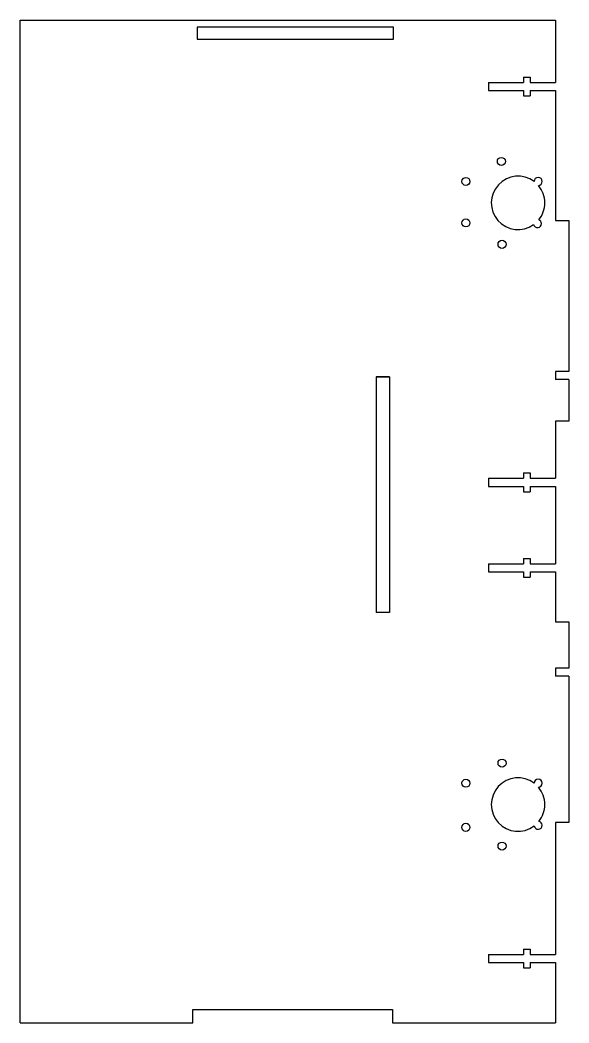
# Model space of a CAD drawing. Extents: x -205 to 0, y -179 to 196.
import ezdxf

# ---------------------------------------------------------------- set-up
doc = ezdxf.new("R2010")
doc.units = 0
doc.layers.get('0').update_dxf_attribs({"linetype": 'continuous'})

# ---------------------------------------------------------------- blocks, each defined once
blk = doc.blocks.new('SHAPE2DVIEW002')
at = {"color": 0}
for p, q in [((-205.01, -178.64), (-205.01, 196.36)), ((-205.01, 196.36), (-5.01, 196.36)), ((-5.01, 196.36), (-5.01, 173)), ((-138.89, 193.72), (-138.89, 189.18)), ((-65.56, 193.72), (-138.89, 193.72)), ((-65.56, 189.18), (-65.56, 193.72)), ((-138.89, 189.18), (-65.56, 189.18)), ((-30, 173), (-17, 173)), ((-30, 173), (-30, 170)), ((-17, 175), (-14.5, 175)), ((-17, 175), (-17, 173)), ((-14.5, 175), (-14.5, 173)), ((-14.5, 173), (-5.01, 173)), ((-30, 170), (-17, 170)), ((-17, 170), (-17, 168)), ((-14.5, 170), (-14.5, 168)), ((-14.5, 170), (-5.01, 170)), ((-5.01, 170), (-5.01, 121.36)), ((-17, 168), (-14.5, 168)), ((-5.01, 121.36), (-0.01, 121.36)), ((-0.01, 121.36), (-0.01, 65)), ((-0.01, 65), (-5, 65)), ((-5, 65), (-5, 62)), ((-72, 63.01), (-67, 63.01)), ((-72, 63.01), (-72, -25.2)), ((-67, 63.01), (-72, 63.01)), ((-67, 63.01), (-67, -25.2)), ((-0.01, 62), (-5, 62)), ((-0.01, 62), (-0.01, 46.36)), ((-0.01, 46.36), (-5.01, 46.36)), ((-5.01, 46.36), (-5.01, 25)), ((-17, 27), (-14.5, 27)), ((-17, 27), (-17, 25)), ((-14.5, 27), (-14.5, 25)), ((-30, 25), (-17, 25)), ((-30, 25), (-30, 22)), ((-14.5, 25), (-5.01, 25)), ((-30, 22), (-17, 22)), ((-17, 22), (-17, 20)), ((-17, 20), (-14.5, 20)), ((-14.5, 22), (-14.5, 20)), ((-14.5, 22), (-5.01, 22)), ((-5.01, 22), (-5.01, -7)), ((-30, -7), (-30, -10)), ((-30, -7), (-17, -7)), ((-17, -5), (-17, -7)), ((-17, -5), (-14.5, -5)), ((-14.5, -5), (-14.5, -7)), ((-14.5, -7), (-5.01, -7)), ((-30, -10), (-17, -10)), ((-17, -10), (-17, -12)), ((-14.5, -10), (-5.01, -10)), ((-14.5, -10), (-14.5, -12)), ((-5.01, -10), (-5.01, -28.64)), ((-17, -12), (-14.5, -12)), ((-67, -25.2), (-72, -25.2)), ((-5.01, -28.64), (-0.01, -28.64)), ((-0.01, -28.64), (-0.01, -46)), ((-5, -46), (-5, -49)), ((-0.01, -46), (-5, -46)), ((-0.01, -49), (-5, -49)), ((-0.01, -49), (-0.01, -103.64)), ((-5.01, -103.64), (-5.01, -153)), ((-0.01, -103.64), (-5.01, -103.64)), ((-30, -153), (-30, -156)), ((-30, -153), (-17, -153)), ((-17, -151), (-17, -153)), ((-17, -151), (-14.5, -151)), ((-14.5, -151), (-14.5, -153)), ((-14.5, -153), (-5.01, -153)), ((-30, -156), (-17, -156)), ((-17, -156), (-17, -158)), ((-14.5, -156), (-5.01, -156)), ((-14.5, -156), (-14.5, -158)), ((-5.01, -156), (-5.01, -178.64)), ((-17, -158), (-14.5, -158)), ((-140.53, -178.64), (-140.53, -173.64)), ((-140.53, -173.64), (-65.9, -173.64)), ((-65.9, -173.64), (-65.9, -178.64)), ((-205.01, -178.64), (-140.53, -178.64)), ((-65.9, -178.64), (-5.01, -178.64))]:
    blk.add_line(p, q, dxfattribs=at)
for centre in [(-25.25, 143.5), (-38.5, 136), (-38.5, 120.5), (-25, 112.5), (-25, -81.5), (-38.5, -89), (-38.5, -105.5), (-25, -112.5)]:
    blk.add_circle(centre, 1.5, dxfattribs=at)
for centre, radius, start, end in [((-19, 128), 10, 53.1301, -54.5303), ((-11.5, 136), 1.5, 0, -180), ((-11.5, 136), 1.5, -86.3048, 0), ((-19, 128), 10, 0, 40.5651), ((-19, 128), 10, -39.2881, 0), ((-11.75, 120.25), 1.5, -164.7629, 0), ((-11.75, 120.25), 1.5, 0, 70.9446), ((-19, -97), 10, 53.1301, -52.9962), ((-11.5, -89), 1.5, 0, -180), ((-11.5, -89), 1.5, -86.3048, 0), ((-19, -97), 10, 0, 40.5651), ((-19, -97), 10, -38.8821, 0), ((-11.5, -104.75), 1.5, -170.9494, 0), ((-11.5, -104.75), 1.5, 0, 79.071)]:
    blk.add_arc(centre, radius, start, end, dxfattribs=at)

msp = doc.modelspace()

# ---------------------------------------------------------------- block references
at = {"color": 0}
msp.add_blockref('SHAPE2DVIEW002', (0, 0), dxfattribs=at)

doc.saveas('drawing.dxf')
